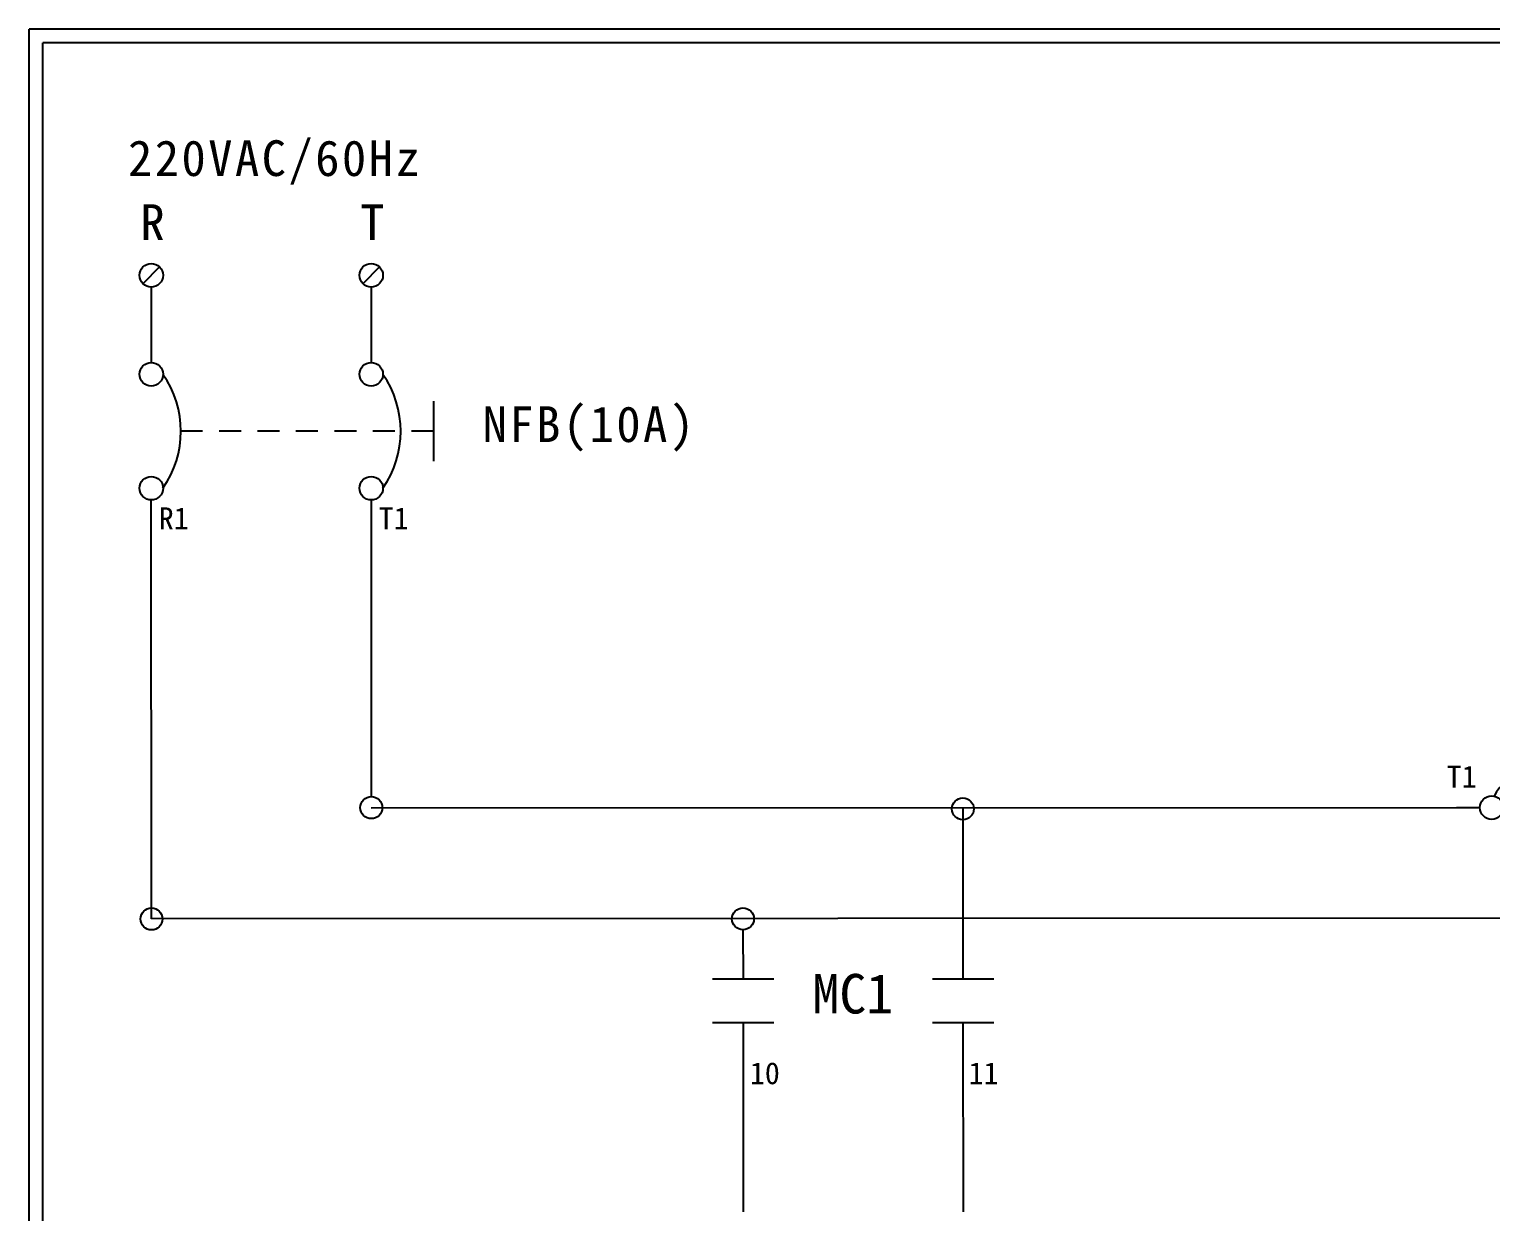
# Model space of a CAD drawing. Extents: x 10 to 297, y 3 to 207.
# Drawn here: x 10 to 142.9, y 99.4 to 207 of the extents above; entities that cross this region are included whole.
import ezdxf

# ---------------------------------------------------------------- set-up
doc = ezdxf.new("R2010")
doc.units = 0
doc.linetypes.add('HIDDEN9', pattern=[3.5, 2, -1.5])
doc.layers.get('0').update_dxf_attribs({"linetype": 'CONTINUOUS'})
doc.layers.add('圖框層', color=7, linetype='CONTINUOUS')
doc.layers.add('標尺寸層', color=3, linetype='CONTINUOUS')
doc.styles.add('STSL', font='kaiu.ttf')
doc.styles.add('標楷體', font='kaiu.ttf')

# ---------------------------------------------------------------- blocks, each defined once
blk = doc.blocks.new('FUSE')
at = {"color": 7}
for p, q in [((0, 0), (2.14, 0)), ((14.64, 0), (16.78, 0))]:
    blk.add_line(p, q, dxfattribs=at)
for centre in [(3.21, 0), (13.56, 0)]:
    blk.add_circle(centre, 1.07)
for centre, start, end in [((5.8, 0), 0, 156.116), ((10.98, 0), 180, 336.116)]:
    blk.add_arc(centre, 2.59, start, end, dxfattribs=at)

msp = doc.modelspace()

# ---------------------------------------------------------------- linework, layer by layer
for p, q in [((21.85, 185.35), (20.34, 183.83)), ((41.85, 185.35), (40.34, 183.83)), ((94.91, 136.07), (94.92, 120.62)), ((74.91, 125.07), (74.92, 120.62)), ((74.92, 116.65), (74.94, 99.43)), ((94.92, 116.65), (94.93, 99.43))]:
    msp.add_line(p, q)
at = {"color": 7, "linetype": 'HIDDEN9'}
msp.add_line((46.76, 170.41), (23.79, 170.41), dxfattribs=at)
for centre in [(21.1, 184.59), (41.1, 184.59), (21.1, 175.59), (41.1, 175.59), (21.1, 165.23), (41.1, 165.23)]:
    msp.add_circle(centre, 1.07)
at = {"color": 7}
for centre in [(14.74, 170.41), (34.74, 170.41)]:
    msp.add_arc(centre, 9.05, 325.1286, 34.8714, dxfattribs=at)
at = {"layer": '圖框層', "color": 7}
for p, q in [((297, 206.97), (10, 206.97)), ((10, 3), (10, 206.97)), ((295.75, 205.72), (11.25, 205.72)), ((11.25, 4.25), (11.25, 205.72))]:
    msp.add_line(p, q, dxfattribs=at)
at = {"layer": '標尺寸層', "color": 7}
for p, q in [((21.1, 183.52), (21.1, 176.66)), ((41.1, 183.52), (41.1, 176.66)), ((46.76, 173.14), (46.76, 167.68)), ((21.1, 164.16), (21.1, 164.1)), ((21.12, 126.06), (21.1, 164.1)), ((41.1, 164.16), (41.1, 164.1)), ((41.1, 164.1), (41.11, 137.18)), ((141.93, 136.16), (41.11, 136.12)), ((162.63, 126.15), (21.12, 126.06)), ((72.15, 120.62), (77.72, 120.62)), ((92.15, 120.62), (97.72, 120.62)), ((72.15, 116.65), (77.72, 116.65)), ((92.15, 116.65), (97.72, 116.65))]:
    msp.add_line(p, q, dxfattribs=at)
for centre in [(41.11, 136.18), (94.91, 136.07), (21.12, 126.06), (74.91, 126.07)]:
    msp.add_circle(centre, 1, dxfattribs=at)

# ---------------------------------------------------------------- block references
at = {"color": 7}
msp.add_blockref('FUSE', (139.79, 136.18), dxfattribs=at)

# ---------------------------------------------------------------- texts
at = {"color": 0, "char_height": 3.25, "style": '標楷體'}
for s, insert, width, attachment_point in [('\\pt6.5;{\\T1.1;220VAC/60Hz}', (18.98, 196.87), 35.213, 1), ('\\pt6.5;{\\T1.1;R}', (20.1, 191.05), 2, 1), ('\\pt6.5;{\\T1.1;T}', (40.1, 191.05), 2, 1), ('\\pt6.5;{\\T1.1;NFB(10A)}', (60.96, 172.68), 24.6072, 2)]:
    msp.add_mtext(s, dxfattribs=dict(at, insert=insert, width=width, attachment_point=attachment_point))
at = {"layer": '圖框層', "color": 4, "style": 'STSL'}
for s, height, p in [('R1', 2, (21.78, 161.49)), ('T1', 2, (41.78, 161.49)), ('T1', 2, (138.91, 138)), ('MC1', 3.6, (81.23, 117.46)), ('10', 2, (75.54, 111.03)), ('11', 2, (95.43, 111.03))]:
    msp.add_text(s, height=height, dxfattribs=at).set_placement(p)

doc.saveas('drawing.dxf')
